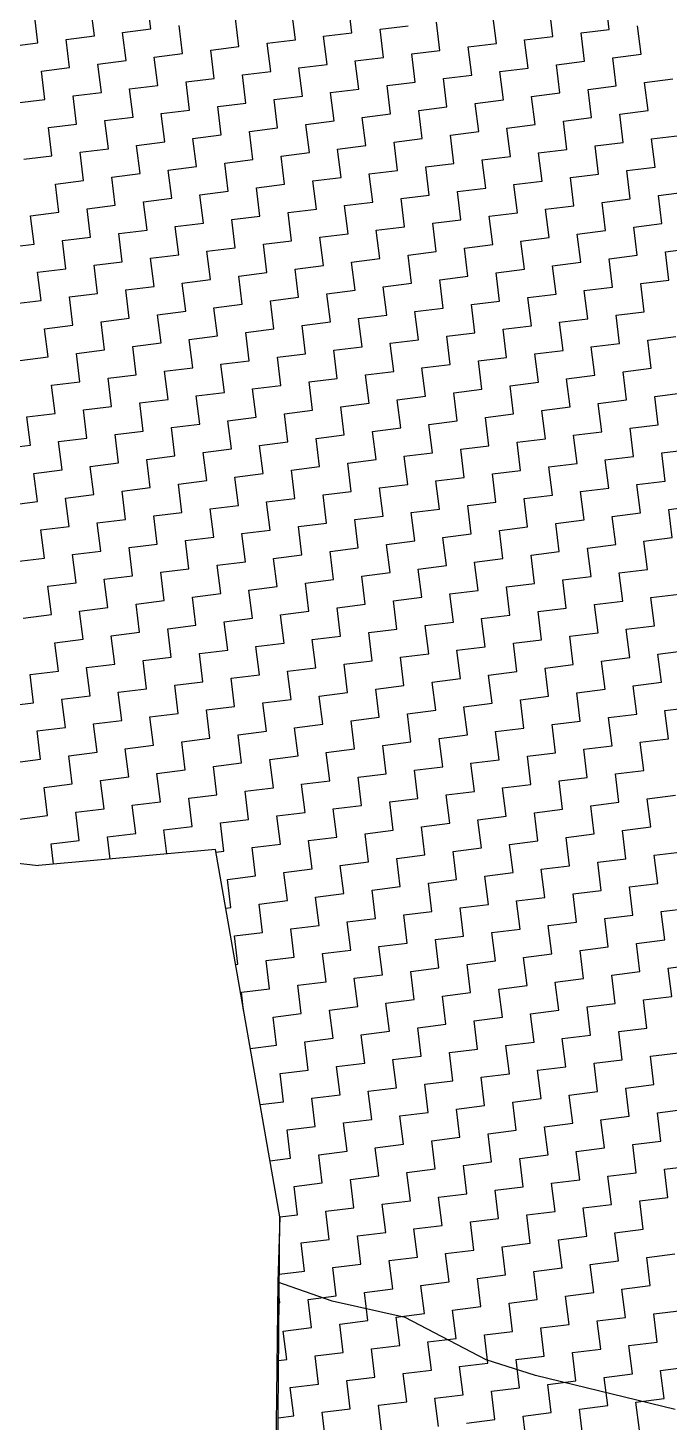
# Model space of a CAD drawing. Header units: metres. Extents: x 286056 to 292206, y 2024114 to 2027347.
# Drawn here: x 290292.9 to 290511.4, y 2025508.5 to 2025983.3 of the extents above; entities that cross this region are included whole.
import ezdxf

# ---------------------------------------------------------------- set-up
doc = ezdxf.new("R2010")
doc.units = ezdxf.units.M
doc.header["$LTSCALE"] = 0.3
doc.header["$MEASUREMENT"] = 0
for name, color, linetype in [('LINE_WATER', 4, 'Continuous'), ('POLY_HATCH', 12, 'Continuous'), ('POLY_PARCEL', 6, 'Continuous')]:
    doc.layers.add(name, color=color, linetype=linetype)

# ---------------------------------------------------------------- blocks, each defined once
blk = doc.blocks.new('13')
at = {"layer": 'LINE_WATER'}
for p, q in [((534.795, 268.538), (532.519, 269.665)), ((537.887, 267.434), (534.795, 268.538)), ((541.199, 265.154), (537.887, 267.434)), ((543.26, 264.197), (541.199, 265.154)), ((549.171, 261.968), (543.26, 264.197))]:
    blk.add_line(p, q, dxfattribs=at)
at = {"layer": 'POLY_HATCH', "linetype": 'Continuous'}
for p, q in [((528.75, 325), (528.75, 326.25)), ((531.25, 325), (531.25, 326.25)), ((533.75, 325), (533.75, 326.25)), ((527.5, 325), (528.75, 325)), ((530, 325), (531.25, 325)), ((530, 323.75), (530, 325)), ((532.5, 325), (533.75, 325)), ((532.5, 323.75), (532.5, 325)), ((535, 323.75), (535, 325)), ((537.5, 323.75), (537.5, 325)), ((540, 323.75), (540, 325)), ((542.5, 323.75), (542.5, 325)), ((528.75, 323.75), (530, 323.75)), ((528.75, 322.5), (528.75, 323.75)), ((531.25, 323.75), (532.5, 323.75)), ((531.25, 322.5), (531.25, 323.75)), ((533.75, 323.75), (535, 323.75)), ((533.75, 322.5), (533.75, 323.75)), ((536.25, 323.75), (537.5, 323.75)), ((536.25, 322.5), (536.25, 323.75)), ((538.75, 323.75), (540, 323.75)), ((538.75, 322.5), (538.75, 323.75)), ((541.25, 323.75), (542.5, 323.75)), ((541.25, 322.5), (541.25, 323.75)), ((543.75, 323.75), (545, 323.75)), ((543.75, 322.5), (543.75, 323.75)), ((546.25, 322.5), (546.25, 323.75)), ((548.75, 322.5), (548.75, 323.75)), ((551.25, 322.5), (551.25, 323.75)), ((553.75, 322.5), (553.75, 323.75)), ((527.5, 322.5), (528.75, 322.5)), ((530, 322.5), (531.25, 322.5)), ((530, 321.25), (530, 322.5)), ((532.5, 322.5), (533.75, 322.5)), ((532.5, 321.25), (532.5, 322.5)), ((535, 322.5), (536.25, 322.5)), ((535, 321.25), (535, 322.5)), ((537.5, 322.5), (538.75, 322.5)), ((537.5, 321.25), (537.5, 322.5)), ((540, 322.5), (541.25, 322.5)), ((540, 321.25), (540, 322.5)), ((542.5, 322.5), (543.75, 322.5)), ((542.5, 321.25), (542.5, 322.5)), ((545, 322.5), (546.25, 322.5)), ((545, 321.25), (545, 322.5)), ((547.5, 322.5), (548.75, 322.5)), ((547.5, 321.25), (547.5, 322.5)), ((550, 322.5), (551.25, 322.5)), ((550, 321.25), (550, 322.5)), ((552.5, 322.5), (553.75, 322.5)), ((552.5, 321.25), (552.5, 322.5)), ((555, 321.25), (555, 322.5)), ((528.75, 321.25), (530, 321.25)), ((528.75, 320), (528.75, 321.25)), ((531.25, 321.25), (532.5, 321.25)), ((531.25, 320), (531.25, 321.25)), ((533.75, 321.25), (535, 321.25)), ((533.75, 320), (533.75, 321.25)), ((536.25, 321.25), (537.5, 321.25)), ((536.25, 320), (536.25, 321.25)), ((538.75, 321.25), (540, 321.25)), ((538.75, 320), (538.75, 321.25)), ((541.25, 321.25), (542.5, 321.25)), ((541.25, 320), (541.25, 321.25)), ((543.75, 321.25), (545, 321.25)), ((543.75, 320), (543.75, 321.25)), ((546.25, 321.25), (547.5, 321.25)), ((546.25, 320), (546.25, 321.25)), ((548.75, 321.25), (550, 321.25)), ((548.75, 320), (548.75, 321.25)), ((551.25, 321.25), (552.5, 321.25)), ((551.25, 320), (551.25, 321.25)), ((553.75, 321.25), (555, 321.25)), ((553.75, 320), (553.75, 321.25)), ((527.5, 320), (528.75, 320)), ((530, 320), (531.25, 320)), ((530, 318.75), (530, 320)), ((532.5, 320), (533.75, 320)), ((532.5, 318.75), (532.5, 320)), ((535, 320), (536.25, 320)), ((535, 318.75), (535, 320)), ((537.5, 320), (538.75, 320)), ((537.5, 318.75), (537.5, 320)), ((540, 320), (541.25, 320)), ((540, 318.75), (540, 320)), ((542.5, 320), (543.75, 320)), ((542.5, 318.75), (542.5, 320)), ((545, 320), (546.25, 320)), ((545, 318.75), (545, 320)), ((547.5, 320), (548.75, 320)), ((547.5, 318.75), (547.5, 320)), ((550, 320), (551.25, 320)), ((550, 318.75), (550, 320)), ((552.5, 320), (553.75, 320)), ((552.5, 318.75), (552.5, 320)), ((555, 320), (556.25, 320)), ((555, 318.75), (555, 320)), ((528.75, 318.75), (530, 318.75)), ((528.75, 317.5), (528.75, 318.75)), ((531.25, 318.75), (532.5, 318.75)), ((531.25, 317.5), (531.25, 318.75)), ((533.75, 318.75), (535, 318.75)), ((533.75, 317.5), (533.75, 318.75)), ((536.25, 318.75), (537.5, 318.75)), ((536.25, 317.5), (536.25, 318.75)), ((538.75, 318.75), (540, 318.75)), ((538.75, 317.5), (538.75, 318.75)), ((541.25, 318.75), (542.5, 318.75)), ((541.25, 317.5), (541.25, 318.75)), ((543.75, 318.75), (545, 318.75)), ((543.75, 317.5), (543.75, 318.75)), ((546.25, 318.75), (547.5, 318.75)), ((546.25, 317.5), (546.25, 318.75)), ((548.75, 318.75), (550, 318.75)), ((548.75, 317.5), (548.75, 318.75)), ((551.25, 318.75), (552.5, 318.75)), ((551.25, 317.5), (551.25, 318.75)), ((553.75, 318.75), (555, 318.75)), ((553.75, 317.5), (553.75, 318.75)), ((527.5, 317.5), (528.75, 317.5)), ((527.5, 316.25), (527.5, 317.5)), ((530, 317.5), (531.25, 317.5)), ((530, 316.25), (530, 317.5)), ((532.5, 317.5), (533.75, 317.5)), ((532.5, 316.25), (532.5, 317.5)), ((535, 317.5), (536.25, 317.5)), ((535, 316.25), (535, 317.5)), ((537.5, 317.5), (538.75, 317.5)), ((537.5, 316.25), (537.5, 317.5)), ((540, 317.5), (541.25, 317.5)), ((540, 316.25), (540, 317.5)), ((542.5, 317.5), (543.75, 317.5)), ((542.5, 316.25), (542.5, 317.5)), ((545, 317.5), (546.25, 317.5)), ((545, 316.25), (545, 317.5)), ((547.5, 317.5), (548.75, 317.5)), ((547.5, 316.25), (547.5, 317.5)), ((550, 317.5), (551.25, 317.5)), ((550, 316.25), (550, 317.5)), ((552.5, 317.5), (553.75, 317.5)), ((552.5, 316.25), (552.5, 317.5)), ((555, 317.5), (556.25, 317.5)), ((555, 316.25), (555, 317.5)), ((526.25, 316.25), (527.5, 316.25)), ((528.75, 316.25), (530, 316.25)), ((528.75, 315), (528.75, 316.25)), ((531.25, 316.25), (532.5, 316.25)), ((531.25, 315), (531.25, 316.25)), ((533.75, 316.25), (535, 316.25)), ((533.75, 315), (533.75, 316.25)), ((536.25, 316.25), (537.5, 316.25)), ((536.25, 315), (536.25, 316.25)), ((538.75, 316.25), (540, 316.25)), ((538.75, 315), (538.75, 316.25)), ((541.25, 316.25), (542.5, 316.25)), ((541.25, 315), (541.25, 316.25)), ((543.75, 316.25), (545, 316.25)), ((543.75, 315), (543.75, 316.25)), ((546.25, 316.25), (547.5, 316.25)), ((546.25, 315), (546.25, 316.25)), ((548.75, 316.25), (550, 316.25)), ((548.75, 315), (548.75, 316.25)), ((551.25, 316.25), (552.5, 316.25)), ((551.25, 315), (551.25, 316.25)), ((553.75, 316.25), (555, 316.25)), ((553.75, 315), (553.75, 316.25)), ((527.5, 315), (528.75, 315)), ((527.5, 313.75), (527.5, 315)), ((530, 315), (531.25, 315)), ((530, 313.75), (530, 315)), ((532.5, 315), (533.75, 315)), ((532.5, 313.75), (532.5, 315)), ((535, 315), (536.25, 315)), ((535, 313.75), (535, 315)), ((537.5, 315), (538.75, 315)), ((537.5, 313.75), (537.5, 315)), ((540, 315), (541.25, 315)), ((540, 313.75), (540, 315)), ((542.5, 315), (543.75, 315)), ((542.5, 313.75), (542.5, 315)), ((545, 315), (546.25, 315)), ((545, 313.75), (545, 315)), ((547.5, 315), (548.75, 315)), ((547.5, 313.75), (547.5, 315)), ((550, 315), (551.25, 315)), ((550, 313.75), (550, 315)), ((552.5, 315), (553.75, 315)), ((552.5, 313.75), (552.5, 315)), ((555, 315), (556.25, 315)), ((555, 313.75), (555, 315)), ((526.25, 313.75), (527.5, 313.75)), ((528.75, 313.75), (530, 313.75)), ((528.75, 312.5), (528.75, 313.75)), ((531.25, 313.75), (532.5, 313.75)), ((531.25, 312.5), (531.25, 313.75)), ((533.75, 313.75), (535, 313.75)), ((533.75, 312.5), (533.75, 313.75)), ((536.25, 313.75), (537.5, 313.75)), ((536.25, 312.5), (536.25, 313.75)), ((538.75, 313.75), (540, 313.75)), ((538.75, 312.5), (538.75, 313.75)), ((541.25, 313.75), (542.5, 313.75)), ((541.25, 312.5), (541.25, 313.75)), ((543.75, 313.75), (545, 313.75)), ((543.75, 312.5), (543.75, 313.75)), ((546.25, 313.75), (547.5, 313.75)), ((546.25, 312.5), (546.25, 313.75)), ((548.75, 313.75), (550, 313.75)), ((548.75, 312.5), (548.75, 313.75)), ((551.25, 313.75), (552.5, 313.75)), ((551.25, 312.5), (551.25, 313.75)), ((553.75, 313.75), (555, 313.75)), ((553.75, 312.5), (553.75, 313.75)), ((527.5, 312.5), (528.75, 312.5)), ((527.5, 311.25), (527.5, 312.5)), ((530, 312.5), (531.25, 312.5)), ((530, 311.25), (530, 312.5)), ((532.5, 312.5), (533.75, 312.5)), ((532.5, 311.25), (532.5, 312.5)), ((535, 312.5), (536.25, 312.5)), ((535, 311.25), (535, 312.5)), ((537.5, 312.5), (538.75, 312.5)), ((537.5, 311.25), (537.5, 312.5)), ((540, 312.5), (541.25, 312.5)), ((540, 311.25), (540, 312.5)), ((542.5, 312.5), (543.75, 312.5)), ((542.5, 311.25), (542.5, 312.5)), ((545, 312.5), (546.25, 312.5)), ((545, 311.25), (545, 312.5)), ((547.5, 312.5), (548.75, 312.5)), ((547.5, 311.25), (547.5, 312.5)), ((550, 312.5), (551.25, 312.5)), ((550, 311.25), (550, 312.5)), ((552.5, 312.5), (553.75, 312.5)), ((552.5, 311.25), (552.5, 312.5)), ((555, 312.5), (556.25, 312.5)), ((555, 311.25), (555, 312.5)), ((526.25, 311.25), (527.5, 311.25)), ((528.75, 311.25), (530, 311.25)), ((528.75, 310), (528.75, 311.25)), ((531.25, 311.25), (532.5, 311.25)), ((531.25, 310), (531.25, 311.25)), ((533.75, 311.25), (535, 311.25)), ((533.75, 310), (533.75, 311.25)), ((536.25, 311.25), (537.5, 311.25)), ((536.25, 310), (536.25, 311.25)), ((538.75, 311.25), (540, 311.25)), ((538.75, 310), (538.75, 311.25)), ((541.25, 311.25), (542.5, 311.25)), ((541.25, 310), (541.25, 311.25)), ((543.75, 311.25), (545, 311.25)), ((543.75, 310), (543.75, 311.25)), ((546.25, 311.25), (547.5, 311.25)), ((546.25, 310), (546.25, 311.25)), ((548.75, 311.25), (550, 311.25)), ((548.75, 310), (548.75, 311.25)), ((551.25, 311.25), (552.5, 311.25)), ((551.25, 310), (551.25, 311.25)), ((553.75, 311.25), (555, 311.25)), ((553.75, 310), (553.75, 311.25)), ((527.5, 310), (528.75, 310)), ((527.5, 308.75), (527.5, 310)), ((530, 310), (531.25, 310)), ((530, 308.75), (530, 310)), ((532.5, 310), (533.75, 310)), ((532.5, 308.75), (532.5, 310)), ((535, 310), (536.25, 310)), ((535, 308.75), (535, 310)), ((537.5, 310), (538.75, 310)), ((537.5, 308.75), (537.5, 310)), ((540, 310), (541.25, 310)), ((540, 308.75), (540, 310)), ((542.5, 310), (543.75, 310)), ((542.5, 308.75), (542.5, 310)), ((545, 310), (546.25, 310)), ((545, 308.75), (545, 310)), ((547.5, 310), (548.75, 310)), ((547.5, 308.75), (547.5, 310)), ((550, 310), (551.25, 310)), ((550, 308.75), (550, 310)), ((552.5, 310), (553.75, 310)), ((552.5, 308.75), (552.5, 310)), ((526.25, 308.75), (527.5, 308.75)), ((526.25, 307.5), (526.25, 308.75)), ((528.75, 308.75), (530, 308.75)), ((528.75, 307.5), (528.75, 308.75)), ((531.25, 308.75), (532.5, 308.75)), ((531.25, 307.5), (531.25, 308.75)), ((533.75, 308.75), (535, 308.75)), ((533.75, 307.5), (533.75, 308.75)), ((536.25, 308.75), (537.5, 308.75)), ((536.25, 307.5), (536.25, 308.75)), ((538.75, 308.75), (540, 308.75)), ((538.75, 307.5), (538.75, 308.75)), ((541.25, 308.75), (542.5, 308.75)), ((541.25, 307.5), (541.25, 308.75)), ((543.75, 308.75), (545, 308.75)), ((543.75, 307.5), (543.75, 308.75)), ((546.25, 308.75), (547.5, 308.75)), ((546.25, 307.5), (546.25, 308.75)), ((548.75, 308.75), (550, 308.75)), ((548.75, 307.5), (548.75, 308.75)), ((551.25, 308.75), (552.5, 308.75)), ((551.25, 307.5), (551.25, 308.75)), ((553.75, 308.75), (555, 308.75)), ((553.75, 307.5), (553.75, 308.75)), ((525, 307.5), (526.25, 307.5)), ((527.5, 307.5), (528.75, 307.5)), ((527.5, 306.25), (527.5, 307.5)), ((530, 307.5), (531.25, 307.5)), ((530, 306.25), (530, 307.5)), ((532.5, 307.5), (533.75, 307.5)), ((532.5, 306.25), (532.5, 307.5)), ((535, 307.5), (536.25, 307.5)), ((535, 306.25), (535, 307.5)), ((537.5, 307.5), (538.75, 307.5)), ((537.5, 306.25), (537.5, 307.5)), ((540, 307.5), (541.25, 307.5)), ((540, 306.25), (540, 307.5)), ((542.5, 307.5), (543.75, 307.5)), ((542.5, 306.25), (542.5, 307.5)), ((545, 307.5), (546.25, 307.5)), ((545, 306.25), (545, 307.5)), ((547.5, 307.5), (548.75, 307.5)), ((547.5, 306.25), (547.5, 307.5)), ((550, 307.5), (551.25, 307.5)), ((550, 306.25), (550, 307.5)), ((552.5, 307.5), (553.75, 307.5)), ((552.5, 306.25), (552.5, 307.5)), ((526.25, 306.25), (527.5, 306.25)), ((526.25, 305), (526.25, 306.25)), ((528.75, 306.25), (530, 306.25)), ((528.75, 305), (528.75, 306.25)), ((531.25, 306.25), (532.5, 306.25)), ((531.25, 305), (531.25, 306.25)), ((533.75, 306.25), (535, 306.25)), ((533.75, 305), (533.75, 306.25)), ((536.25, 306.25), (537.5, 306.25)), ((536.25, 305), (536.25, 306.25)), ((538.75, 306.25), (540, 306.25)), ((538.75, 305), (538.75, 306.25)), ((541.25, 306.25), (542.5, 306.25)), ((541.25, 305), (541.25, 306.25)), ((543.75, 306.25), (545, 306.25)), ((543.75, 305), (543.75, 306.25)), ((546.25, 306.25), (547.5, 306.25)), ((546.25, 305), (546.25, 306.25)), ((548.75, 306.25), (550, 306.25)), ((548.75, 305), (548.75, 306.25)), ((551.25, 306.25), (552.5, 306.25)), ((551.25, 305), (551.25, 306.25)), ((553.75, 306.25), (555, 306.25)), ((553.75, 305), (553.75, 306.25)), ((525, 305), (526.25, 305)), ((527.5, 305), (528.75, 305)), ((527.5, 303.75), (527.5, 305)), ((530, 305), (531.25, 305)), ((530, 303.75), (530, 305)), ((532.5, 305), (533.75, 305)), ((532.5, 303.75), (532.5, 305)), ((535, 305), (536.25, 305)), ((535, 303.75), (535, 305)), ((537.5, 305), (538.75, 305)), ((537.5, 303.75), (537.5, 305)), ((540, 305), (541.25, 305)), ((540, 303.75), (540, 305)), ((542.5, 305), (543.75, 305)), ((542.5, 303.75), (542.5, 305)), ((545, 305), (546.25, 305)), ((545, 303.75), (545, 305)), ((547.5, 305), (548.75, 305)), ((547.5, 303.75), (547.5, 305)), ((550, 305), (551.25, 305)), ((550, 303.75), (550, 305)), ((552.5, 305), (553.75, 305)), ((552.5, 303.75), (552.5, 305)), ((526.25, 303.75), (527.5, 303.75)), ((526.25, 302.5), (526.25, 303.75)), ((528.75, 303.75), (530, 303.75)), ((528.75, 302.5), (528.75, 303.75)), ((531.25, 303.75), (532.5, 303.75)), ((531.25, 302.5), (531.25, 303.75)), ((533.75, 303.75), (535, 303.75)), ((533.75, 302.5), (533.75, 303.75)), ((536.25, 303.75), (537.5, 303.75)), ((536.25, 302.5), (536.25, 303.75)), ((538.75, 303.75), (540, 303.75)), ((538.75, 302.5), (538.75, 303.75)), ((541.25, 303.75), (542.5, 303.75)), ((541.25, 302.5), (541.25, 303.75)), ((543.75, 303.75), (545, 303.75)), ((543.75, 302.5), (543.75, 303.75)), ((546.25, 303.75), (547.5, 303.75)), ((546.25, 302.5), (546.25, 303.75)), ((548.75, 303.75), (550, 303.75)), ((548.75, 302.5), (548.75, 303.75)), ((551.25, 303.75), (552.5, 303.75)), ((551.25, 302.5), (551.25, 303.75)), ((553.75, 303.75), (555, 303.75)), ((553.75, 302.5), (553.75, 303.75)), ((525, 302.5), (526.25, 302.5)), ((527.5, 302.5), (528.75, 302.5)), ((527.5, 301.25), (527.5, 302.5)), ((530, 302.5), (531.25, 302.5)), ((530, 301.25), (530, 302.5)), ((532.5, 302.5), (533.75, 302.5)), ((532.5, 301.25), (532.5, 302.5)), ((535, 302.5), (536.25, 302.5)), ((535, 301.25), (535, 302.5)), ((537.5, 302.5), (538.75, 302.5)), ((537.5, 301.25), (537.5, 302.5)), ((540, 302.5), (541.25, 302.5)), ((540, 301.25), (540, 302.5)), ((542.5, 302.5), (543.75, 302.5)), ((542.5, 301.25), (542.5, 302.5)), ((545, 302.5), (546.25, 302.5)), ((545, 301.25), (545, 302.5)), ((547.5, 302.5), (548.75, 302.5)), ((547.5, 301.25), (547.5, 302.5)), ((550, 302.5), (551.25, 302.5)), ((550, 301.25), (550, 302.5)), ((552.5, 302.5), (553.75, 302.5)), ((552.5, 301.25), (552.5, 302.5)), ((526.25, 301.25), (527.5, 301.25)), ((526.25, 300), (526.25, 301.25)), ((528.75, 301.25), (530, 301.25)), ((528.75, 300), (528.75, 301.25)), ((531.25, 301.25), (532.5, 301.25)), ((531.25, 300), (531.25, 301.25)), ((533.75, 301.25), (535, 301.25)), ((533.75, 300), (533.75, 301.25)), ((536.25, 301.25), (537.5, 301.25)), ((536.25, 300), (536.25, 301.25)), ((538.75, 301.25), (540, 301.25)), ((538.75, 300), (538.75, 301.25)), ((541.25, 301.25), (542.5, 301.25)), ((541.25, 300), (541.25, 301.25)), ((543.75, 301.25), (545, 301.25)), ((543.75, 300), (543.75, 301.25)), ((546.25, 301.25), (547.5, 301.25)), ((546.25, 300), (546.25, 301.25)), ((548.75, 301.25), (550, 301.25)), ((548.75, 300), (548.75, 301.25)), ((551.25, 301.25), (552.5, 301.25)), ((551.25, 300), (551.25, 301.25)), ((553.75, 301.25), (555, 301.25)), ((553.75, 300), (553.75, 301.25)), ((525, 300), (526.25, 300)), ((527.5, 300), (528.75, 300)), ((527.5, 298.75), (527.5, 300)), ((530, 300), (531.25, 300)), ((530, 298.75), (530, 300)), ((532.5, 300), (533.75, 300)), ((532.5, 298.75), (532.5, 300)), ((535, 300), (536.25, 300)), ((535, 298.75), (535, 300)), ((537.5, 300), (538.75, 300)), ((537.5, 298.75), (537.5, 300)), ((540, 300), (541.25, 300)), ((540, 298.75), (540, 300)), ((542.5, 300), (543.75, 300)), ((542.5, 298.75), (542.5, 300)), ((545, 300), (546.25, 300)), ((545, 298.75), (545, 300)), ((547.5, 300), (548.75, 300)), ((547.5, 298.75), (547.5, 300)), ((550, 300), (551.25, 300)), ((550, 298.75), (550, 300)), ((552.5, 300), (553.75, 300)), ((552.5, 298.75), (552.5, 300)), ((526.25, 298.75), (527.5, 298.75)), ((526.25, 297.5), (526.25, 298.75)), ((528.75, 298.75), (530, 298.75)), ((528.75, 297.5), (528.75, 298.75)), ((531.25, 298.75), (532.5, 298.75)), ((531.25, 297.5), (531.25, 298.75)), ((533.75, 298.75), (535, 298.75)), ((533.75, 297.5), (533.75, 298.75)), ((536.25, 298.75), (537.5, 298.75)), ((536.25, 297.5), (536.25, 298.75)), ((538.75, 298.75), (540, 298.75)), ((538.75, 297.5), (538.75, 298.75)), ((541.25, 298.75), (542.5, 298.75)), ((541.25, 297.5), (541.25, 298.75)), ((543.75, 298.75), (545, 298.75)), ((543.75, 297.5), (543.75, 298.75)), ((546.25, 298.75), (547.5, 298.75)), ((546.25, 297.5), (546.25, 298.75)), ((548.75, 298.75), (550, 298.75)), ((548.75, 297.5), (548.75, 298.75)), ((551.25, 298.75), (552.5, 298.75)), ((551.25, 297.5), (551.25, 298.75)), ((525, 297.5), (526.25, 297.5)), ((525, 296.25), (525, 297.5)), ((527.5, 297.5), (528.75, 297.5)), ((527.5, 296.25), (527.5, 297.5)), ((530, 297.5), (531.25, 297.5)), ((530, 296.25), (530, 297.5)), ((532.5, 297.5), (533.75, 297.5)), ((532.5, 296.25), (532.5, 297.5)), ((535, 297.5), (536.25, 297.5)), ((535, 296.25), (535, 297.5)), ((537.5, 297.5), (538.75, 297.5)), ((537.5, 296.25), (537.5, 297.5)), ((540, 297.5), (541.25, 297.5)), ((540, 296.25), (540, 297.5)), ((542.5, 297.5), (543.75, 297.5)), ((542.5, 296.25), (542.5, 297.5)), ((545, 297.5), (546.25, 297.5)), ((545, 296.25), (545, 297.5)), ((547.5, 297.5), (548.75, 297.5)), ((547.5, 296.25), (547.5, 297.5)), ((550, 297.5), (551.25, 297.5)), ((550, 296.25), (550, 297.5)), ((552.5, 297.5), (553.75, 297.5)), ((552.5, 296.25), (552.5, 297.5)), ((523.75, 296.25), (525, 296.25)), ((526.25, 296.25), (527.5, 296.25)), ((526.25, 295), (526.25, 296.25)), ((528.75, 296.25), (530, 296.25)), ((528.75, 295), (528.75, 296.25)), ((531.25, 296.25), (532.5, 296.25)), ((531.25, 295), (531.25, 296.25)), ((533.75, 296.25), (535, 296.25)), ((533.75, 295), (533.75, 296.25)), ((536.25, 296.25), (537.5, 296.25)), ((536.25, 295), (536.25, 296.25)), ((538.75, 296.25), (540, 296.25)), ((538.75, 295), (538.75, 296.25)), ((541.25, 296.25), (542.5, 296.25)), ((541.25, 295), (541.25, 296.25)), ((543.75, 296.25), (545, 296.25)), ((543.75, 295), (543.75, 296.25)), ((546.25, 296.25), (547.5, 296.25)), ((546.25, 295), (546.25, 296.25)), ((548.75, 296.25), (550, 296.25)), ((548.75, 295), (548.75, 296.25)), ((551.25, 296.25), (552.5, 296.25)), ((551.25, 295), (551.25, 296.25)), ((525, 295), (526.25, 295)), ((525, 293.75), (525, 295)), ((527.5, 295), (528.75, 295)), ((527.5, 293.75), (527.5, 295)), ((530, 295), (531.25, 295)), ((530, 293.75), (530, 295)), ((532.5, 295), (533.75, 295)), ((532.5, 293.75), (532.5, 295)), ((535, 295), (536.25, 295)), ((535, 293.75), (535, 295)), ((537.5, 295), (538.75, 295)), ((537.5, 293.75), (537.5, 295)), ((540, 295), (541.25, 295)), ((540, 293.75), (540, 295)), ((542.5, 295), (543.75, 295)), ((542.5, 293.75), (542.5, 295)), ((545, 295), (546.25, 295)), ((545, 293.75), (545, 295)), ((547.5, 295), (548.75, 295)), ((547.5, 293.75), (547.5, 295)), ((550, 295), (551.25, 295)), ((550, 293.75), (550, 295)), ((552.5, 295), (553.75, 295)), ((552.5, 293.75), (552.5, 295)), ((523.75, 293.75), (525, 293.75)), ((526.25, 293.75), (527.5, 293.75)), ((526.25, 292.5), (526.25, 293.75)), ((528.75, 293.75), (530, 293.75)), ((528.75, 292.5), (528.75, 293.75)), ((531.25, 293.75), (532.5, 293.75)), ((531.25, 292.5), (531.25, 293.75)), ((533.75, 293.75), (535, 293.75)), ((533.75, 292.5), (533.75, 293.75)), ((536.25, 293.75), (537.5, 293.75)), ((536.25, 292.5), (536.25, 293.75)), ((538.75, 293.75), (540, 293.75)), ((538.75, 292.5), (538.75, 293.75)), ((541.25, 293.75), (542.5, 293.75)), ((541.25, 292.5), (541.25, 293.75)), ((543.75, 293.75), (545, 293.75)), ((543.75, 292.5), (543.75, 293.75)), ((546.25, 293.75), (547.5, 293.75)), ((546.25, 292.5), (546.25, 293.75)), ((548.75, 293.75), (550, 293.75)), ((548.75, 292.5), (548.75, 293.75)), ((551.25, 293.75), (552.5, 293.75)), ((551.25, 292.5), (551.25, 293.75)), ((525, 292.5), (526.25, 292.5)), ((525, 291.25), (525, 292.5)), ((527.5, 292.5), (528.75, 292.5)), ((527.5, 291.25), (527.5, 292.5)), ((530, 292.5), (531.25, 292.5)), ((530, 291.25), (530, 292.5)), ((532.5, 292.5), (533.75, 292.5)), ((532.5, 291.25), (532.5, 292.5)), ((535, 292.5), (536.25, 292.5)), ((535, 291.25), (535, 292.5)), ((537.5, 292.5), (538.75, 292.5)), ((537.5, 291.25), (537.5, 292.5)), ((540, 292.5), (541.25, 292.5)), ((540, 291.25), (540, 292.5)), ((542.5, 292.5), (543.75, 292.5)), ((542.5, 291.25), (542.5, 292.5)), ((545, 292.5), (546.25, 292.5)), ((545, 291.25), (545, 292.5)), ((547.5, 292.5), (548.75, 292.5)), ((547.5, 291.25), (547.5, 292.5)), ((550, 292.5), (551.25, 292.5)), ((550, 291.25), (550, 292.5)), ((552.5, 292.5), (553.75, 292.5)), ((552.5, 291.25), (552.5, 292.5)), ((523.75, 291.25), (525, 291.25)), ((526.25, 291.25), (527.5, 291.25)), ((526.25, 290), (526.25, 291.25)), ((528.75, 291.25), (530, 291.25)), ((528.75, 290), (528.75, 291.25)), ((531.25, 291.25), (532.5, 291.25)), ((531.25, 290), (531.25, 291.25)), ((533.75, 291.25), (535, 291.25)), ((533.75, 290), (533.75, 291.25)), ((536.25, 291.25), (537.5, 291.25)), ((536.25, 290), (536.25, 291.25)), ((538.75, 291.25), (540, 291.25)), ((538.75, 290), (538.75, 291.25)), ((541.25, 291.25), (542.5, 291.25)), ((541.25, 290), (541.25, 291.25)), ((543.75, 291.25), (545, 291.25)), ((543.75, 290), (543.75, 291.25)), ((546.25, 291.25), (547.5, 291.25)), ((546.25, 290), (546.25, 291.25)), ((548.75, 291.25), (550, 291.25)), ((548.75, 290), (548.75, 291.25)), ((551.25, 291.25), (552.5, 291.25)), ((551.25, 290), (551.25, 291.25)), ((525, 290), (526.25, 290)), ((525, 289.106), (525, 290)), ((527.5, 290), (528.75, 290)), ((527.5, 289.021), (527.5, 290)), ((530, 290), (531.25, 290)), ((530, 288.935), (530, 290)), ((532.5, 290), (533.75, 290)), ((532.5, 288.75), (532.5, 290)), ((535, 290), (536.25, 290)), ((535, 288.75), (535, 290)), ((537.5, 290), (538.75, 290)), ((537.5, 288.75), (537.5, 290)), ((540, 290), (541.25, 290)), ((540, 288.75), (540, 290)), ((542.5, 290), (543.75, 290)), ((542.5, 288.75), (542.5, 290)), ((545, 290), (546.25, 290)), ((545, 288.75), (545, 290)), ((547.5, 290), (548.75, 290)), ((547.5, 288.75), (547.5, 290)), ((550, 290), (551.25, 290)), ((550, 288.75), (550, 290)), ((532.145, 288.75), (532.5, 288.75)), ((533.75, 288.75), (535, 288.75)), ((533.75, 287.5), (533.75, 288.75)), ((536.25, 288.75), (537.5, 288.75)), ((536.25, 287.5), (536.25, 288.75)), ((538.75, 288.75), (540, 288.75)), ((538.75, 287.5), (538.75, 288.75)), ((541.25, 288.75), (542.5, 288.75)), ((541.25, 287.5), (541.25, 288.75)), ((543.75, 288.75), (545, 288.75)), ((543.75, 287.5), (543.75, 288.75)), ((546.25, 288.75), (547.5, 288.75)), ((546.25, 287.5), (546.25, 288.75)), ((548.75, 288.75), (550, 288.75)), ((548.75, 287.5), (548.75, 288.75)), ((551.25, 288.75), (552.5, 288.75)), ((551.25, 287.5), (551.25, 288.75)), ((532.5, 287.5), (533.75, 287.5)), ((532.5, 286.25), (532.5, 287.5)), ((535, 287.5), (536.25, 287.5)), ((535, 286.25), (535, 287.5)), ((537.5, 287.5), (538.75, 287.5)), ((537.5, 286.25), (537.5, 287.5)), ((540, 287.5), (541.25, 287.5)), ((540, 286.25), (540, 287.5)), ((542.5, 287.5), (543.75, 287.5)), ((542.5, 286.25), (542.5, 287.5)), ((545, 287.5), (546.25, 287.5)), ((545, 286.25), (545, 287.5)), ((547.5, 287.5), (548.75, 287.5)), ((547.5, 286.25), (547.5, 287.5)), ((550, 287.5), (551.25, 287.5)), ((550, 286.25), (550, 287.5)), ((532.271, 286.25), (532.5, 286.25)), ((533.75, 286.25), (535, 286.25)), ((533.75, 285), (533.75, 286.25)), ((536.25, 286.25), (537.5, 286.25)), ((536.25, 285), (536.25, 286.25)), ((538.75, 286.25), (540, 286.25)), ((538.75, 285), (538.75, 286.25)), ((541.25, 286.25), (542.5, 286.25)), ((541.25, 285), (541.25, 286.25)), ((543.75, 286.25), (545, 286.25)), ((543.75, 285), (543.75, 286.25)), ((546.25, 286.25), (547.5, 286.25)), ((546.25, 285), (546.25, 286.25)), ((548.75, 286.25), (550, 286.25)), ((548.75, 285), (548.75, 286.25)), ((551.25, 286.25), (552.5, 286.25)), ((551.25, 285), (551.25, 286.25)), ((532.5, 285), (533.75, 285)), ((532.5, 283.75), (532.5, 285)), ((535, 285), (536.25, 285)), ((535, 283.75), (535, 285)), ((537.5, 285), (538.75, 285)), ((537.5, 283.75), (537.5, 285)), ((540, 285), (541.25, 285)), ((540, 283.75), (540, 285)), ((542.5, 285), (543.75, 285)), ((542.5, 283.75), (542.5, 285)), ((545, 285), (546.25, 285)), ((545, 283.75), (545, 285)), ((547.5, 285), (548.75, 285)), ((547.5, 283.75), (547.5, 285)), ((550, 285), (551.25, 285)), ((550, 283.75), (550, 285)), ((532.397, 283.75), (532.5, 283.75)), ((533.75, 283.75), (535, 283.75)), ((533.75, 282.5), (533.75, 283.75)), ((536.25, 283.75), (537.5, 283.75)), ((536.25, 282.5), (536.25, 283.75)), ((538.75, 283.75), (540, 283.75)), ((538.75, 282.5), (538.75, 283.75)), ((541.25, 283.75), (542.5, 283.75)), ((541.25, 282.5), (541.25, 283.75)), ((543.75, 283.75), (545, 283.75)), ((543.75, 282.5), (543.75, 283.75)), ((546.25, 283.75), (547.5, 283.75)), ((546.25, 282.5), (546.25, 283.75)), ((548.75, 283.75), (550, 283.75)), ((548.75, 282.5), (548.75, 283.75)), ((551.25, 283.75), (552.5, 283.75)), ((551.25, 282.5), (551.25, 283.75)), ((532.5, 282.5), (533.75, 282.5)), ((532.5, 281.699), (532.5, 282.5)), ((535, 282.5), (536.25, 282.5)), ((535, 281.25), (535, 282.5)), ((537.5, 282.5), (538.75, 282.5)), ((537.5, 281.25), (537.5, 282.5)), ((540, 282.5), (541.25, 282.5)), ((540, 281.25), (540, 282.5)), ((542.5, 282.5), (543.75, 282.5)), ((542.5, 281.25), (542.5, 282.5)), ((545, 282.5), (546.25, 282.5)), ((545, 281.25), (545, 282.5)), ((547.5, 282.5), (548.75, 282.5)), ((547.5, 281.25), (547.5, 282.5)), ((550, 282.5), (551.25, 282.5)), ((550, 281.25), (550, 282.5)), ((533.75, 281.25), (535, 281.25)), ((533.75, 280), (533.75, 281.25)), ((536.25, 281.25), (537.5, 281.25)), ((536.25, 280), (536.25, 281.25)), ((538.75, 281.25), (540, 281.25)), ((538.75, 280), (538.75, 281.25)), ((541.25, 281.25), (542.5, 281.25)), ((541.25, 280), (541.25, 281.25)), ((543.75, 281.25), (545, 281.25)), ((543.75, 280), (543.75, 281.25)), ((546.25, 281.25), (547.5, 281.25)), ((546.25, 280), (546.25, 281.25)), ((548.75, 281.25), (550, 281.25)), ((548.75, 280), (548.75, 281.25)), ((551.25, 281.25), (552.5, 281.25)), ((551.25, 280), (551.25, 281.25)), ((532.585, 280), (533.75, 280)), ((535, 280), (536.25, 280)), ((535, 278.75), (535, 280)), ((537.5, 280), (538.75, 280)), ((537.5, 278.75), (537.5, 280)), ((540, 280), (541.25, 280)), ((540, 278.75), (540, 280)), ((542.5, 280), (543.75, 280)), ((542.5, 278.75), (542.5, 280)), ((545, 280), (546.25, 280)), ((545, 278.75), (545, 280)), ((547.5, 280), (548.75, 280)), ((547.5, 278.75), (547.5, 280)), ((550, 280), (551.25, 280)), ((550, 278.75), (550, 280)), ((533.75, 278.75), (535, 278.75)), ((533.75, 277.5), (533.75, 278.75)), ((536.25, 278.75), (537.5, 278.75)), ((536.25, 277.5), (536.25, 278.75)), ((538.75, 278.75), (540, 278.75)), ((538.75, 277.5), (538.75, 278.75)), ((541.25, 278.75), (542.5, 278.75)), ((541.25, 277.5), (541.25, 278.75)), ((543.75, 278.75), (545, 278.75)), ((543.75, 277.5), (543.75, 278.75)), ((546.25, 278.75), (547.5, 278.75)), ((546.25, 277.5), (546.25, 278.75)), ((548.75, 278.75), (550, 278.75)), ((548.75, 277.5), (548.75, 278.75)), ((532.711, 277.5), (533.75, 277.5)), ((535, 277.5), (536.25, 277.5)), ((535, 276.25), (535, 277.5)), ((537.5, 277.5), (538.75, 277.5)), ((537.5, 276.25), (537.5, 277.5)), ((540, 277.5), (541.25, 277.5)), ((540, 276.25), (540, 277.5)), ((542.5, 277.5), (543.75, 277.5)), ((542.5, 276.25), (542.5, 277.5)), ((545, 277.5), (546.25, 277.5)), ((545, 276.25), (545, 277.5)), ((547.5, 277.5), (548.75, 277.5)), ((547.5, 276.25), (547.5, 277.5)), ((550, 277.5), (551.25, 277.5)), ((550, 276.25), (550, 277.5)), ((533.75, 276.25), (535, 276.25)), ((533.75, 275), (533.75, 276.25)), ((536.25, 276.25), (537.5, 276.25)), ((536.25, 275), (536.25, 276.25)), ((538.75, 276.25), (540, 276.25)), ((538.75, 275), (538.75, 276.25)), ((541.25, 276.25), (542.5, 276.25)), ((541.25, 275), (541.25, 276.25)), ((543.75, 276.25), (545, 276.25)), ((543.75, 275), (543.75, 276.25)), ((546.25, 276.25), (547.5, 276.25)), ((546.25, 275), (546.25, 276.25)), ((548.75, 276.25), (550, 276.25)), ((548.75, 275), (548.75, 276.25)), ((532.837, 275), (533.75, 275)), ((535, 275), (536.25, 275)), ((535, 273.75), (535, 275)), ((537.5, 275), (538.75, 275)), ((537.5, 273.75), (537.5, 275)), ((540, 275), (541.25, 275)), ((540, 273.75), (540, 275)), ((542.5, 275), (543.75, 275)), ((542.5, 273.75), (542.5, 275)), ((545, 275), (546.25, 275)), ((545, 273.75), (545, 275)), ((547.5, 275), (548.75, 275)), ((547.5, 273.75), (547.5, 275)), ((550, 275), (551.25, 275)), ((550, 273.75), (550, 275)), ((533.75, 273.75), (535, 273.75)), ((533.75, 272.5), (533.75, 273.75)), ((536.25, 273.75), (537.5, 273.75)), ((536.25, 272.5), (536.25, 273.75)), ((538.75, 273.75), (540, 273.75)), ((538.75, 272.5), (538.75, 273.75)), ((541.25, 273.75), (542.5, 273.75)), ((541.25, 272.5), (541.25, 273.75)), ((543.75, 273.75), (545, 273.75)), ((543.75, 272.5), (543.75, 273.75)), ((546.25, 273.75), (547.5, 273.75)), ((546.25, 272.5), (546.25, 273.75)), ((548.75, 273.75), (550, 273.75)), ((548.75, 272.5), (548.75, 273.75)), ((532.962, 272.5), (533.75, 272.5)), ((535, 272.5), (536.25, 272.5)), ((535, 271.25), (535, 272.5)), ((537.5, 272.5), (538.75, 272.5)), ((537.5, 271.25), (537.5, 272.5)), ((540, 272.5), (541.25, 272.5)), ((540, 271.25), (540, 272.5)), ((542.5, 272.5), (543.75, 272.5)), ((542.5, 271.25), (542.5, 272.5)), ((545, 272.5), (546.25, 272.5)), ((545, 271.25), (545, 272.5)), ((547.5, 272.5), (548.75, 272.5)), ((547.5, 271.25), (547.5, 272.5)), ((550, 272.5), (551.25, 272.5)), ((550, 271.25), (550, 272.5)), ((533.75, 271.25), (535, 271.25)), ((533.75, 270), (533.75, 271.25)), ((536.25, 271.25), (537.5, 271.25)), ((536.25, 270), (536.25, 271.25)), ((538.75, 271.25), (540, 271.25)), ((538.75, 270), (538.75, 271.25)), ((541.25, 271.25), (542.5, 271.25)), ((541.25, 270), (541.25, 271.25)), ((543.75, 271.25), (545, 271.25)), ((543.75, 270), (543.75, 271.25)), ((546.25, 271.25), (547.5, 271.25)), ((546.25, 270), (546.25, 271.25)), ((548.75, 271.25), (550, 271.25)), ((548.75, 270), (548.75, 271.25)), ((532.631, 270), (533.75, 270)), ((535, 270), (536.25, 270)), ((535, 268.75), (535, 270)), ((537.5, 270), (538.75, 270)), ((537.5, 268.75), (537.5, 270)), ((540, 270), (541.25, 270)), ((540, 268.75), (540, 270)), ((542.5, 270), (543.75, 270)), ((542.5, 268.75), (542.5, 270)), ((545, 270), (546.25, 270)), ((545, 268.75), (545, 270)), ((547.5, 270), (548.75, 270)), ((547.5, 268.75), (547.5, 270)), ((532.5, 268.75), (532.5, 269.01)), ((532.466, 268.75), (532.5, 268.75)), ((533.75, 268.75), (535, 268.75)), ((533.75, 267.5), (533.75, 268.75)), ((536.25, 268.75), (537.5, 268.75)), ((536.25, 267.5), (536.25, 268.75)), ((538.75, 268.75), (540, 268.75)), ((538.75, 267.5), (538.75, 268.75)), ((541.25, 268.75), (542.5, 268.75)), ((541.25, 267.5), (541.25, 268.75)), ((543.75, 268.75), (545, 268.75)), ((543.75, 267.5), (543.75, 268.75)), ((546.25, 268.75), (547.5, 268.75)), ((546.25, 267.5), (546.25, 268.75)), ((548.75, 268.75), (550, 268.75)), ((548.75, 267.5), (548.75, 268.75)), ((532.5, 267.5), (533.75, 267.5)), ((532.5, 266.25), (532.5, 267.5)), ((535, 267.5), (536.25, 267.5)), ((535, 266.25), (535, 267.5)), ((537.5, 267.5), (538.75, 267.5)), ((537.5, 266.25), (537.5, 267.5)), ((540, 267.5), (541.25, 267.5)), ((540, 266.25), (540, 267.5)), ((542.5, 267.5), (543.75, 267.5)), ((542.5, 266.25), (542.5, 267.5)), ((545, 267.5), (546.25, 267.5)), ((545, 266.25), (545, 267.5)), ((547.5, 267.5), (548.75, 267.5)), ((547.5, 266.25), (547.5, 267.5)), ((532.135, 266.25), (532.5, 266.25)), ((533.75, 266.25), (535, 266.25)), ((533.75, 265), (533.75, 266.25)), ((536.25, 266.25), (537.5, 266.25)), ((536.25, 265), (536.25, 266.25)), ((538.75, 266.25), (540, 266.25)), ((538.75, 265), (538.75, 266.25)), ((541.25, 266.25), (542.5, 266.25)), ((541.25, 265), (541.25, 266.25)), ((543.75, 266.25), (545, 266.25)), ((543.75, 265), (543.75, 266.25)), ((546.25, 266.25), (547.5, 266.25)), ((546.25, 265), (546.25, 266.25)), ((548.75, 266.25), (550, 266.25)), ((548.75, 265), (548.75, 266.25)), ((532.5, 265), (533.75, 265)), ((532.5, 263.75), (532.5, 265)), ((535, 265), (536.25, 265)), ((535, 263.75), (535, 265)), ((537.5, 265), (538.75, 265)), ((537.5, 263.75), (537.5, 265)), ((540, 265), (541.25, 265)), ((540, 263.75), (540, 265)), ((542.5, 265), (543.75, 265)), ((542.5, 263.75), (542.5, 265)), ((545, 265), (546.25, 265)), ((545, 263.75), (545, 265)), ((547.5, 265), (548.75, 265)), ((547.5, 263.75), (547.5, 265)), ((531.804, 263.75), (532.5, 263.75)), ((533.75, 263.75), (535, 263.75)), ((533.75, 262.5), (533.75, 263.75)), ((536.25, 263.75), (537.5, 263.75)), ((536.25, 262.5), (536.25, 263.75)), ((538.75, 263.75), (540, 263.75)), ((538.75, 262.5), (538.75, 263.75)), ((541.25, 263.75), (542.5, 263.75)), ((541.25, 262.5), (541.25, 263.75)), ((543.75, 263.75), (545, 263.75)), ((543.75, 262.5), (543.75, 263.75)), ((546.25, 263.75), (547.5, 263.75)), ((546.25, 262.5), (546.25, 263.75)), ((548.75, 263.75), (550, 263.75)), ((548.75, 262.5), (548.75, 263.75)), ((540, 262.5), (541.25, 262.5)), ((542.5, 262.5), (543.75, 262.5)), ((542.5, 261.25), (542.5, 262.5)), ((545, 262.5), (546.25, 262.5)), ((545, 261.25), (545, 262.5)), ((547.5, 262.5), (548.75, 262.5)), ((547.5, 261.25), (547.5, 262.5))]:
    blk.add_line(p, q, dxfattribs=at)
at = {"layer": 'POLY_HATCH'}
for p, q in [((532.14, 288.863), (524.327, 289.129)), ((532.962, 272.504), (532.14, 288.863)), ((527.707, 232.797), (532.962, 272.504))]:
    blk.add_line(p, q, dxfattribs=at)
at = {"layer": 'POLY_PARCEL'}
for p, q in [((499.165, 295.183), (524.327, 289.129)), ((532.962, 272.504), (532.519, 269.665)), ((532.519, 269.665), (530.21, 252.539))]:
    blk.add_line(p, q, dxfattribs=at)

msp = doc.modelspace()

# ---------------------------------------------------------------- block references
at = {"xscale": 7.751650312977041, "yscale": 7.751650312977041, "zscale": 7.751650312977041, "rotation": 7.058277928675759}
msp.add_blockref('13', (286538.24, 2022974.39), dxfattribs=at)

doc.saveas('drawing.dxf')
